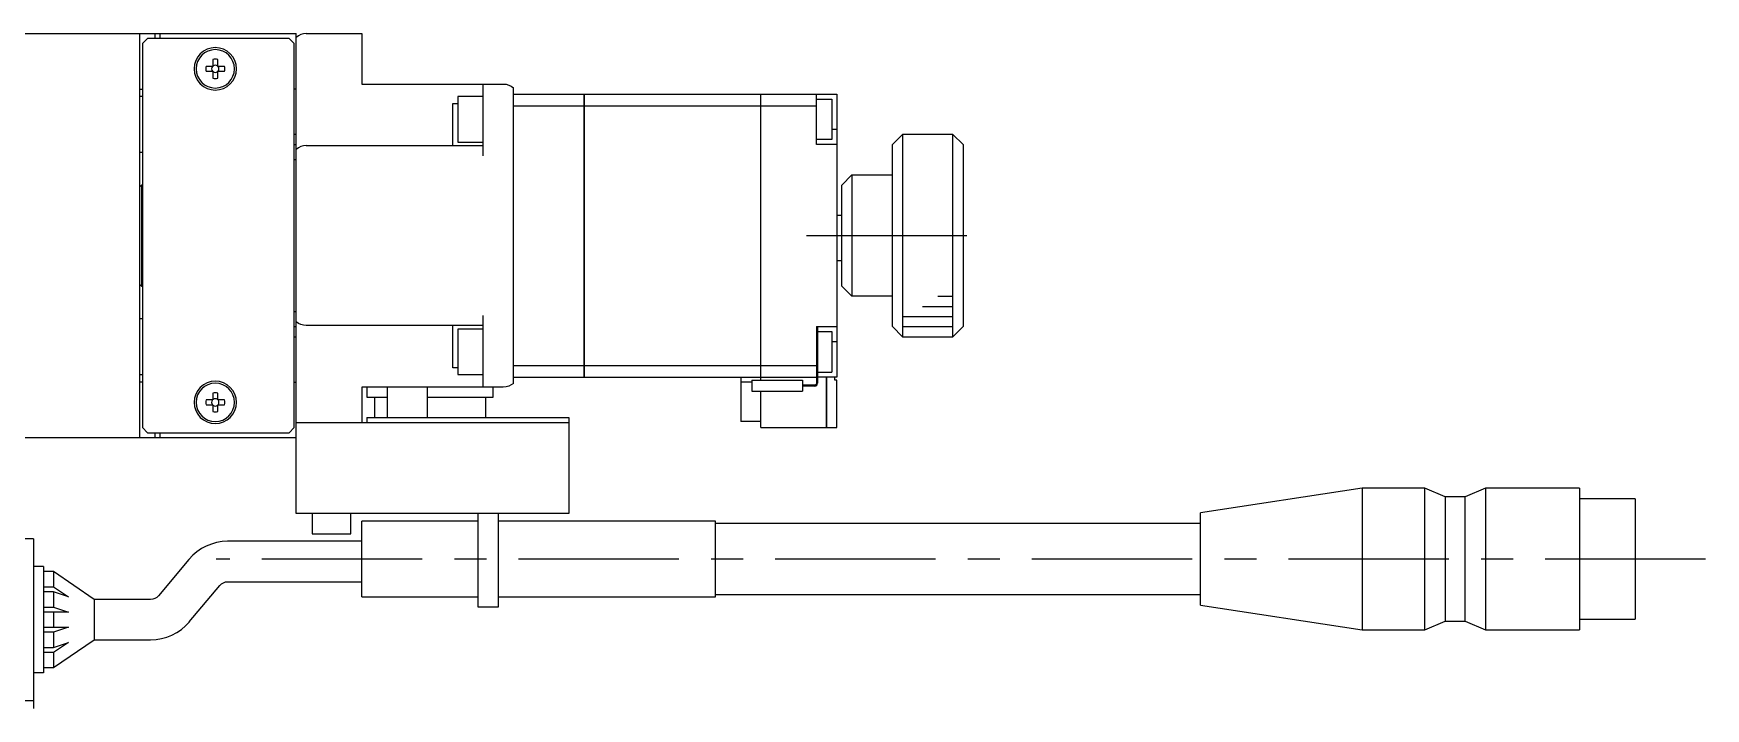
# Model space of a CAD drawing. Extents: x 0 to 700, y -8 to 390.
# Drawn here: x 534.3 to 699.8, y 238.6 to 305.4 of the extents above; entities that cross this region are included whole.
import ezdxf

# ---------------------------------------------------------------- set-up
doc = ezdxf.new("R2010")
doc.units = 0
doc.header["$LTSCALE"] = 0.5
doc.linetypes.add('CENTER', pattern=[50.8, 31.75, -6.35, 6.35, -6.35])
for name, color, linetype in [('MSM_CENTER', 1, 'CENTER'), ('MSM_CONTINUOUS', 7, 'CONTINUOUS'), ('MSM_NARROW', 5, 'CONTINUOUS')]:
    doc.layers.add(name, color=color, linetype=linetype)

msp = doc.modelspace()

# ---------------------------------------------------------------- linework, layer by layer
at = {"layer": 'MSM_CENTER'}
for p, q in [((610.84, 285.36), (628.84, 285.36)), ((699.82, 253.36), (552.41, 253.36))]:
    msp.add_line(p, q, dxfattribs=at)
at = {"layer": 'MSM_CONTINUOUS'}
for p, q in [((522.84, 305.36), (560.34, 305.36)), ((544.84, 305.36), (544.84, 265.36)), ((545.64, 304.86), (545.14, 304.36)), ((559.64, 304.86), (545.64, 304.86)), ((546.34, 305.36), (546.34, 304.86)), ((546.84, 305.36), (546.84, 304.86)), ((560.14, 304.36), (559.64, 304.86)), ((560.34, 257.86), (560.34, 305.36)), ((561.34, 305.36), (566.84, 305.36)), ((566.84, 305.36), (566.84, 300.36)), ((545.14, 304.36), (545.14, 266.36)), ((560.14, 266.36), (560.14, 304.36)), ((552.1, 302.1), (551.42, 302.1)), ((551.42, 301.62), (552.1, 301.62)), ((552.1, 302.78), (552.1, 302.1)), ((552.1, 301.62), (552.1, 300.94)), ((552.58, 302.1), (552.58, 302.78)), ((553.26, 302.1), (552.58, 302.1)), ((552.58, 300.94), (552.58, 301.62)), ((552.58, 301.62), (553.26, 301.62)), ((544.84, 299.86), (545.14, 299.86)), ((560.34, 299.86), (560.14, 299.86)), ((566.84, 300.36), (580.84, 300.36)), ((578.84, 293.26), (578.84, 300.36)), ((581.84, 270.75), (581.84, 299.98)), ((545.14, 299.11), (544.84, 299.11)), ((575.84, 298.44), (576.34, 298.44)), ((575.84, 294.26), (575.84, 298.44)), ((576.34, 299.11), (576.34, 294.61)), ((578.84, 299.11), (576.34, 299.11)), ((581.84, 299.36), (588.83, 299.36)), ((581.84, 298.21), (588.83, 298.21)), ((588.83, 271.36), (588.83, 299.36)), ((588.84, 299.35), (588.83, 299.35)), ((588.84, 298.2), (588.83, 298.2)), ((588.84, 299.36), (606.33, 299.36)), ((588.84, 299.36), (588.84, 271.36)), ((588.84, 298.21), (606.33, 298.21)), ((606.33, 271.06), (606.33, 299.36)), ((606.34, 299.35), (606.33, 299.35)), ((606.34, 298.2), (606.33, 298.2)), ((606.34, 299.36), (613.84, 299.36)), ((606.34, 271.06), (606.34, 299.36)), ((606.34, 298.21), (611.84, 298.21)), ((611.84, 294.36), (611.84, 299.36)), ((611.84, 298.86), (613.34, 298.86)), ((613.34, 298.86), (613.34, 294.86)), ((613.84, 299.36), (613.84, 271.36)), ((560.34, 295.36), (560.14, 295.36)), ((576.34, 294.61), (578.84, 294.61)), ((613.34, 294.86), (611.84, 294.86)), ((613.84, 295.86), (613.34, 295.86)), ((620.34, 295.36), (619.34, 294.36)), ((620.34, 295.36), (620.34, 275.36)), ((625.34, 295.36), (620.34, 295.36)), ((625.34, 275.36), (625.34, 295.36)), ((626.34, 294.36), (625.34, 295.36)), ((544.84, 293.61), (545.14, 293.61)), ((560.14, 294.36), (560.34, 294.36)), ((561.34, 294.26), (578.84, 294.26)), ((613.84, 294.36), (611.84, 294.36)), ((619.34, 276.36), (619.34, 294.36)), ((626.34, 294.36), (626.34, 276.36)), ((560.34, 292.86), (560.14, 292.86)), ((615.34, 291.36), (614.34, 290.36)), ((615.34, 291.36), (615.34, 279.36)), ((615.34, 291.36), (619.34, 291.36)), ((545.04, 290.36), (544.84, 290.16)), ((545.04, 290.36), (545.04, 280.36)), ((545.14, 290.36), (545.04, 290.36)), ((614.34, 280.36), (614.34, 290.36)), ((614.34, 287.36), (613.84, 287.36)), ((614.34, 282.86), (613.84, 282.86)), ((544.84, 280.56), (545.04, 280.36)), ((545.04, 280.36), (545.14, 280.36)), ((614.34, 280.36), (615.34, 279.36)), ((619.34, 279.36), (615.34, 279.36)), ((545.14, 277.11), (544.84, 277.11)), ((560.14, 277.86), (560.34, 277.86)), ((560.14, 276.36), (560.34, 276.36)), ((578.84, 276.46), (561.34, 276.46)), ((575.84, 272.28), (575.84, 276.46)), ((578.84, 270.36), (578.84, 277.46)), ((611.84, 276.36), (613.84, 276.36)), ((611.84, 276.36), (611.84, 270.76)), ((611.94, 276.36), (611.94, 270.76)), ((619.34, 276.36), (620.34, 275.36)), ((625.34, 275.36), (626.34, 276.36)), ((560.14, 275.36), (560.34, 275.36)), ((576.34, 276.11), (576.34, 271.61)), ((578.84, 276.11), (576.34, 276.11)), ((611.94, 275.86), (613.34, 275.86)), ((613.34, 275.86), (613.34, 271.86)), ((613.84, 274.86), (613.34, 274.86)), ((620.34, 275.36), (625.34, 275.36)), ((544.84, 271.61), (545.14, 271.61)), ((576.34, 272.28), (575.84, 272.28)), ((576.34, 271.61), (578.84, 271.61)), ((581.84, 272.52), (588.83, 272.52)), ((588.84, 272.52), (588.83, 272.52)), ((588.84, 272.52), (606.33, 272.52)), ((606.34, 272.52), (606.33, 272.52)), ((606.34, 272.52), (611.84, 272.52)), ((611.84, 271.86), (613.34, 271.86)), ((545.14, 270.86), (544.84, 270.86)), ((552.1, 269.78), (552.1, 269.1)), ((552.58, 269.1), (552.58, 269.78)), ((560.14, 270.86), (560.34, 270.86)), ((566.84, 270.36), (566.84, 266.86)), ((580.84, 270.36), (566.84, 270.36)), ((567.34, 270.36), (567.34, 269.36)), ((569.34, 270.36), (569.34, 267.36)), ((573.34, 267.36), (573.34, 270.36)), ((579.84, 269.36), (579.84, 270.36)), ((581.84, 271.36), (588.83, 271.36)), ((588.84, 271.37), (588.83, 271.37)), ((588.84, 271.36), (606.33, 271.36)), ((604.34, 271.36), (604.34, 266.96)), ((605.44, 270.86), (604.34, 270.86)), ((605.44, 271.06), (610.44, 271.06)), ((605.44, 271.06), (605.44, 269.96)), ((605.44, 269.96), (610.44, 269.96)), ((606.34, 271.37), (606.33, 271.37)), ((606.33, 267.36), (606.33, 269.96)), ((606.34, 271.36), (611.84, 271.36)), ((606.34, 266.36), (606.34, 269.96)), ((610.44, 271.06), (610.44, 269.96)), ((611.64, 270.56), (610.44, 270.56)), ((611.64, 270.46), (610.44, 270.46)), ((613.84, 271.36), (611.94, 271.36)), ((612.83, 266.36), (612.83, 271.36)), ((612.84, 271.36), (612.84, 266.36)), ((613.64, 271.06), (613.64, 271.36)), ((613.84, 271.06), (613.64, 271.06)), ((613.84, 266.36), (613.84, 271.06)), ((552.1, 269.1), (551.42, 269.1)), ((551.42, 268.62), (552.1, 268.62)), ((552.1, 268.62), (552.1, 267.94)), ((553.26, 269.1), (552.58, 269.1)), ((552.58, 267.94), (552.58, 268.62)), ((552.58, 268.62), (553.26, 268.62)), ((567.34, 269.36), (569.34, 269.36)), ((568.09, 269.36), (568.09, 267.36)), ((573.34, 269.36), (579.84, 269.36)), ((579.09, 269.36), (579.09, 267.36)), ((560.34, 266.86), (587.34, 266.86)), ((567.34, 267.36), (567.34, 266.86)), ((567.34, 267.36), (587.34, 267.36)), ((587.34, 267.36), (587.34, 257.86)), ((606.34, 266.96), (604.34, 266.96)), ((606.34, 267.36), (606.33, 267.36)), ((560.34, 265.36), (522.84, 265.36)), ((545.14, 266.36), (545.64, 265.86)), ((545.64, 265.86), (559.64, 265.86)), ((546.34, 265.86), (546.34, 265.36)), ((546.84, 265.86), (546.84, 265.36)), ((559.64, 265.86), (560.14, 266.36)), ((606.34, 266.36), (612.83, 266.36)), ((612.84, 266.37), (612.83, 266.37)), ((612.84, 266.36), (613.84, 266.36)), ((665.84, 260.36), (649.84, 257.93)), ((672.04, 260.36), (665.84, 260.36)), ((665.84, 260.36), (665.84, 246.36)), ((674.04, 259.51), (672.04, 260.36)), ((672.04, 246.36), (672.04, 260.36)), ((678.04, 260.36), (676.04, 259.51)), ((687.34, 260.36), (678.04, 260.36)), ((678.04, 260.36), (678.04, 246.36)), ((687.34, 260.36), (687.34, 246.36)), ((676.04, 259.51), (674.04, 259.51)), ((674.04, 259.51), (674.04, 247.21)), ((676.04, 247.21), (676.04, 259.51)), ((692.84, 259.31), (687.34, 259.31)), ((692.84, 259.31), (692.84, 247.41)), ((587.34, 257.86), (560.34, 257.86)), ((561.94, 257.86), (561.94, 255.86)), ((565.74, 255.86), (565.74, 257.86)), ((578.34, 257.11), (566.84, 257.11)), ((566.84, 249.61), (566.84, 257.11)), ((578.34, 248.61), (578.34, 257.86)), ((580.34, 257.86), (580.34, 248.61)), ((601.84, 257.11), (580.34, 257.11)), ((601.84, 249.61), (601.84, 257.11)), ((649.84, 256.86), (601.84, 256.86)), ((649.84, 248.79), (649.84, 257.93)), ((534.34, 255.36), (463.34, 255.36)), ((534.34, 255.36), (534.34, 238.56)), ((566.84, 255.11), (553.56, 255.11)), ((561.94, 255.86), (565.74, 255.86)), ((549.73, 253.32), (546.71, 249.72)), ((535.34, 252.61), (534.34, 252.61)), ((535.34, 252.61), (535.34, 242.11)), ((536.34, 252.11), (535.34, 252.11)), ((540.34, 249.36), (536.34, 252.11)), ((536.34, 252.11), (536.34, 250.61)), ((535.34, 250.61), (536.34, 250.61)), ((536.34, 250.11), (535.34, 250.11)), ((536.34, 250.61), (537.8, 249.61)), ((537.8, 249.61), (536.34, 250.11)), ((536.34, 250.11), (536.34, 248.61)), ((549.77, 247.15), (552.8, 250.75)), ((553.56, 251.11), (566.84, 251.11)), ((535.34, 248.61), (536.34, 248.61)), ((536.34, 248.61), (537.8, 248.11)), ((545.94, 249.36), (540.34, 249.36)), ((540.34, 249.36), (540.34, 245.36)), ((566.84, 249.61), (578.34, 249.61)), ((580.34, 248.61), (578.34, 248.61)), ((580.34, 249.61), (601.84, 249.61)), ((601.84, 249.86), (649.84, 249.86)), ((649.84, 248.79), (665.84, 246.36)), ((537.8, 248.11), (535.34, 248.11)), ((535.34, 246.61), (537.8, 246.61)), ((536.34, 248.11), (536.34, 246.61)), ((537.8, 246.61), (536.34, 246.11)), ((672.04, 246.36), (674.04, 247.21)), ((674.04, 247.21), (676.04, 247.21)), ((676.04, 247.21), (678.04, 246.36)), ((687.34, 247.41), (692.84, 247.41)), ((536.34, 246.11), (535.34, 246.11)), ((536.34, 246.11), (536.34, 244.61)), ((536.34, 242.61), (540.34, 245.36)), ((537.8, 245.11), (536.34, 244.11)), ((536.34, 244.61), (537.8, 245.11)), ((540.34, 245.36), (545.94, 245.36)), ((665.84, 246.36), (672.04, 246.36)), ((678.04, 246.36), (687.34, 246.36)), ((535.34, 244.61), (536.34, 244.61)), ((536.34, 244.11), (535.34, 244.11)), ((536.34, 244.11), (536.34, 242.61)), ((535.34, 242.11), (534.34, 242.11)), ((535.34, 242.61), (536.34, 242.61)), ((463.34, 239.36), (534.34, 239.36))]:
    msp.add_line(p, q, dxfattribs=at)
at = {"layer": 'MSM_CONTINUOUS', "extrusion": (0, 0, -1)}
for centre, radius in [((-552.34, 301.86), 2.1), ((-552.34, 301.86), 1.9), ((-552.34, 268.86), 2.1), ((-552.34, 268.86), 1.9)]:
    msp.add_circle(centre, radius, dxfattribs=at)
at = {"layer": 'MSM_CONTINUOUS'}
for centre, radius, start, end in [((561.34, 303.86), 1.5, 90, 131.8103), ((552.34, 301.86), 0.95, 165.3667, 194.6333), ((552.34, 301.86), 0.365, 138.8496, 221.1504), ((552.34, 301.86), 0.95, 75.3667, 104.6333), ((552.34, 301.86), 0.365, 48.8496, 131.1504), ((552.34, 301.86), 0.365, 228.8496, 311.1504), ((552.34, 301.86), 0.365, 318.8496, 41.1504), ((552.34, 301.86), 0.95, 345.3667, 14.6333), ((552.34, 301.86), 0.95, 255.3667, 284.6333), ((561.34, 292.76), 1.5, 90, 131.8103), ((552.34, 268.86), 0.95, 75.3667, 104.6333), ((611.64, 270.76), 0.3, 270, 0), ((552.34, 268.86), 0.95, 165.3667, 194.6333), ((552.34, 268.86), 0.365, 138.8496, 221.1504), ((552.34, 268.86), 0.365, 48.8496, 131.1504), ((552.34, 268.86), 0.365, 228.8496, 311.1504), ((552.34, 268.86), 0.365, 318.8496, 41.1504), ((552.34, 268.86), 0.95, 345.3667, 14.6333), ((552.34, 268.86), 0.95, 255.3667, 284.6333), ((553.56, 250.11), 5, 90, 140), ((545.94, 250.36), 5, 270, 320)]:
    msp.add_arc(centre, radius, start, end, dxfattribs=at)
at = {"layer": 'MSM_CONTINUOUS', "extrusion": (0, 0, -1)}
for centre, radius, start, end in [((-580.84, 298.86), 1.5, 90, 131.8103), ((-561.34, 277.96), 1.5, 270, 311.8103), ((-580.84, 271.86), 1.5, 228.1897, 270), ((-611.64, 270.76), 0.2, 180, 270), ((-553.56, 250.11), 1, 40, 90), ((-545.94, 250.36), 1, 220, 270)]:
    msp.add_arc(centre, radius, start, end, dxfattribs=at)
at = {"layer": 'MSM_NARROW'}
for p, q in [((622.34, 278.36), (625.34, 278.36)), ((623.84, 279.36), (625.34, 279.36)), ((620.34, 277.36), (625.34, 277.36)), ((620.34, 276.36), (625.34, 276.36))]:
    msp.add_line(p, q, dxfattribs=at)

doc.saveas('drawing.dxf')
